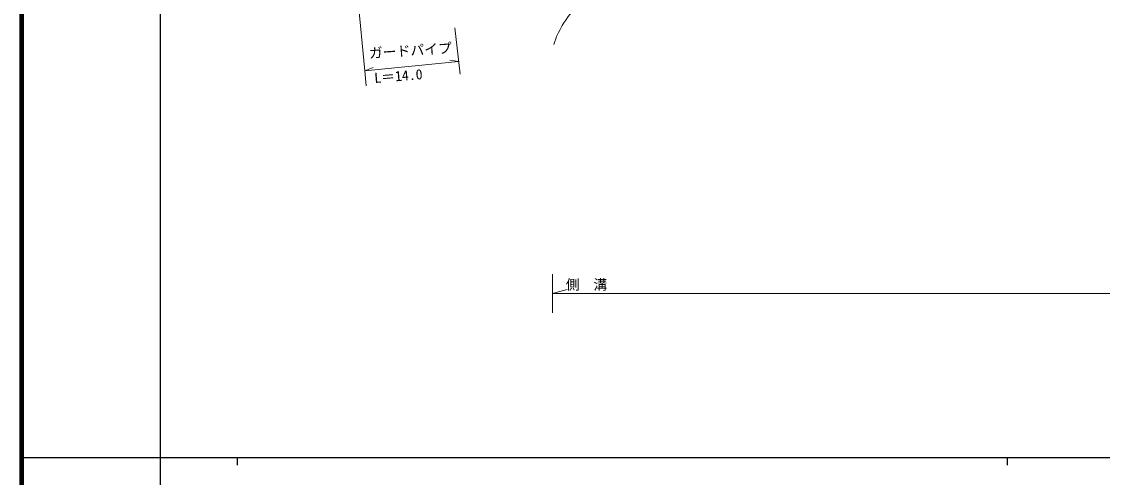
# Model space of a CAD drawing. Units: millimetres, scale not verified. Extents: x 40000 to 680000, y 20000 to 380000.
# Drawn here: x 40000 to 180370, y 202409 to 261684 of the extents above; entities that cross this region are included whole.
import ezdxf
from ezdxf.enums import TextEntityAlignment as Align

# ---------------------------------------------------------------- set-up
doc = ezdxf.new("R2010")
doc.units = ezdxf.units.MM
doc.header["$LTSCALE"] = 1000
for name, color, linetype, lineweight in [('M-BGD-RSTR', 7, 'Continuous', 13), ('M-TTL', 2, 'Continuous', 140), ('M-TTL-BAND', 7, 'Continuous', 25)]:
    doc.layers.add(name, color=color, linetype=linetype, lineweight=lineweight)
doc.styles.add('ＭＳ ゴシック', font='')
doc.styles.get('ＭＳ ゴシック').set_extended_font_data('MS Gothic')

msp = doc.modelspace()

# ---------------------------------------------------------------- linework, layer by layer
at = {"layer": 'M-BGD-RSTR'}
for p, q in [((81050, 291355), (84574, 255294)), ((96276, 260859), (96942, 254861)), ((84574, 255294), (96763, 256474)), ((84574, 255294), (85655, 255699)), ((96763, 256474), (95624, 256664)), ((84574, 255294), (84765, 253341)), ((108938, 228830), (108938, 223830)), ((108938, 226330), (110870, 226848)), ((108938, 226330), (533028, 226330))]:
    msp.add_line(p, q, dxfattribs=at)
msp.add_open_spline([(109103, 258703), (109489, 259841), (109711, 260240), (110222, 261164), (111376, 263251), (112692, 263948), (114348, 265664), (115812, 267181), (116736, 267926), (118251, 269392), (119913, 271002), (120771, 271981), (122477, 273544), (124588, 275478), (125712, 276647), (128020, 278341), (130964, 280503), (132834, 281392), (135925, 283338), (139037, 285297), (140736, 286468), (143904, 288334), (145247, 289125), (146008, 289557), (147409, 290236), (149578, 291287), (150824, 291836), (153114, 292585), (155913, 293501), (157525, 293878), (160385, 294580), (164206, 295518), (166354, 296030), (170229, 296705), (173182, 297220), (174846, 297509), (177836, 297712), (180147, 297869), (181462, 298136), (183764, 297880), (185086, 297733), (185826, 297525), (187064, 297041), (188645, 296423), (189290, 295604), (190756, 294748), (192031, 294003), (192726, 293546), (194056, 292902), (195933, 291993), (196999, 291493), (198978, 290832), (200902, 290190), (201995, 289828), (203997, 289499), (205952, 289177), (207087, 289406), (209068, 289387), (210044, 289377), (210598, 289508), (211566, 289387), (212328, 289292), (212912, 289163), (213488, 288993)], degree=3, knots=[0, 0, 0, 0, 1, 1, 1, 2, 2, 2, 3, 3, 3, 4, 4, 4, 5, 5, 5, 6, 6, 6, 7, 7, 7, 8, 8, 8, 9, 9, 9, 10, 10, 10, 11, 11, 11, 12, 12, 12, 13, 13, 13, 14, 14, 14, 15, 15, 15, 16, 16, 16, 17, 17, 17, 18, 18, 18, 19, 19, 19, 20, 20, 20, 21, 21, 21, 21], dxfattribs=at)
at = {"layer": 'M-TTL'}
msp.add_line((40000, 380000), (40000, 20000), dxfattribs=at)
at = {"layer": 'M-TTL-BAND'}
for p, q in [((58000, 370000), (58000, 20000)), ((40000, 205000), (579000, 205000)), ((68000, 205000), (68000, 204000)), ((168000, 205000), (168000, 204000))]:
    msp.add_line(p, q, dxfattribs=at)

# ---------------------------------------------------------------- texts
at = {"layer": 'M-BGD-RSTR', "style": 'ＭＳ ゴシック'}
for s, rotation, p in [('ガードパイプ', 3.827, (85060, 258221)), ('L＝14.0', 4.628, (85746, 255011))]:
    msp.add_text(s, height=1320, rotation=rotation, dxfattribs=at).set_placement(p, align=Align.TOP_LEFT)
msp.add_text('側\u3000溝', height=1320, dxfattribs=at).set_placement((113371, 227483), align=Align.MIDDLE_CENTER)

doc.saveas('drawing.dxf')
